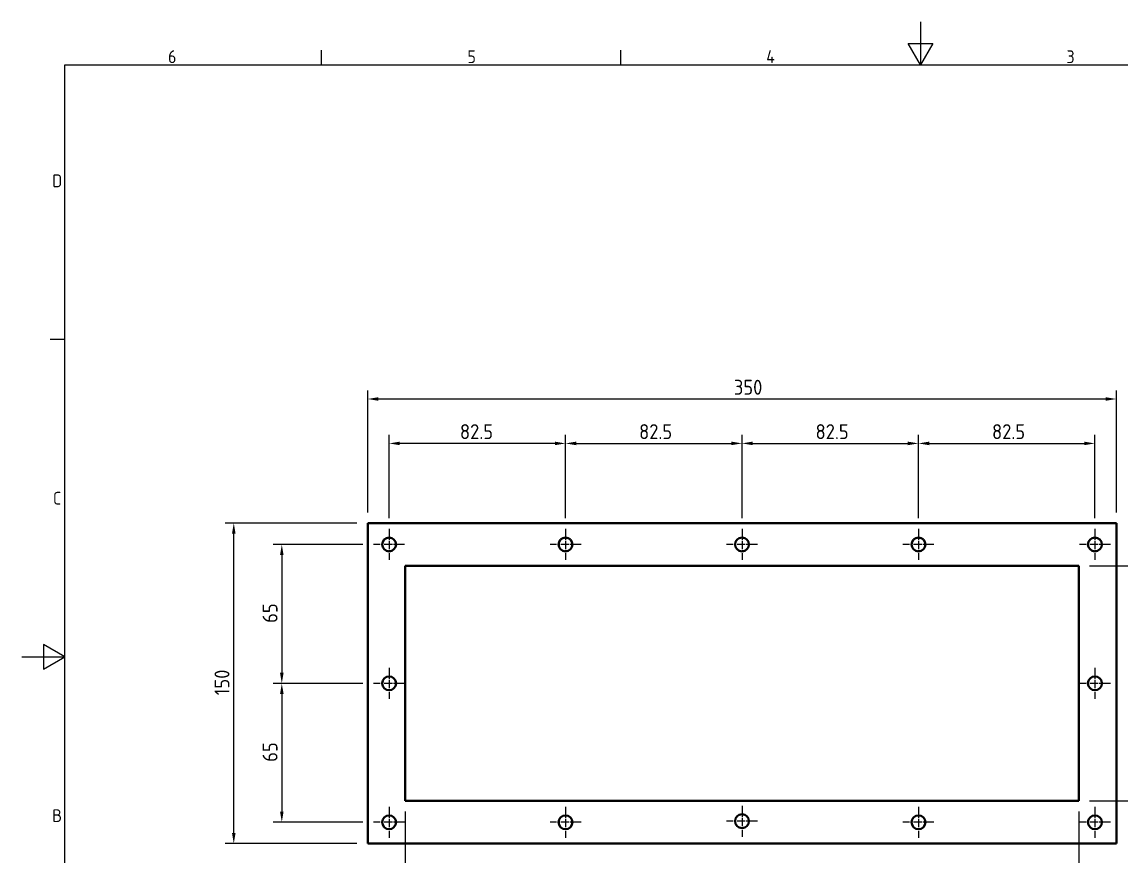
# Model space of a CAD drawing. Header units: millimetres. Extents: x 0 to 840, y 0 to 594.
# Drawn here: x 0 to 514, y 204 to 594 of the extents above; entities that cross this region are included whole.
import ezdxf

# ---------------------------------------------------------------- set-up
doc = ezdxf.new("R2010")
doc.units = ezdxf.units.MM
doc.header["$LTSCALE"] = 2
doc.linetypes.add('CHAIN', pattern=[0.35429999999999995, 0.2362, -0.0295, 0.0591, -0.0295])
doc.layers.get('0').update_dxf_attribs({"color": 3, "lineweight": 25})
for name, color, linetype, lineweight in [('가시적인 것(ISO)', 3, 'Continuous', 40), ('경계(ISO)', 7, 'Continuous', 25), ('중심 표식(ISO)', 1, 'Continuous', 25), ('치수(ISO)', 2, 'Continuous', 25)]:
    doc.layers.add(name, color=color, linetype=linetype, lineweight=lineweight)
doc.styles.add('문자 텍스트_M2B', font='isocp.shx')
doc.styles.add('치수 텍스트_PSTEK_POSCO', font='isocp.shx')
doc.dimstyles.new('치수_PSTEK_POSCO', dxfattribs={"dimscale": 2, "dimtxt": 3.5, "dimasz": 2.5, "dimexe": 2, "dimexo": 2.5, "dimgap": 1, "dimtad": 1, "dimrnd": 1e-08, "dimdsep": 46, "dimtxsty": '치수 텍스트_PSTEK_POSCO', "dimcen": 0.09, "dimdle": 10, "dimclrd": 7, "dimclre": 7, "dimclrt": 2, "dimadec": 1, "dimazin": 2, "dimtfac": 1, "dimtmove": 0, "dimatfit": 3, "dimfxl": 0, "dimtolj": 1, "dimlwd": -1, "dimlwe": -1, "dimarcsym": 0})

# ---------------------------------------------------------------- blocks, each defined once
blk = doc.blocks.new('경계 Default Border')
at = {"layer": '경계(ISO)'}
for p, q in [((70, 287.0000076293945), (70, 290.4000091552734)), ((140, 287.0000076293945), (140, 290.4000091552734)), ((10, 222.7499961853027), (6.599999666213989, 222.7499961853027))]:
    blk.add_line(p, q, dxfattribs=at)
at = {"layer": '경계(ISO)', "flags": 128}
for points in [[(210, 297.0000076293945), (210, 287.0000076293945), (207.1132469177246, 292.0000076293945), (212.8867530822754, 292.0000076293945), (210, 287.0000076293945)], [(10, 10), (10, 287.0000076293945), (410, 287.0000076293945), (410, 10), (10, 10)], [(0, 148.5000038146973), (10, 148.5000038146973), (5, 151.3867473602295), (5, 145.6132507324219), (10, 148.5000038146973)]]:
    blk.add_lwpolyline(points, dxfattribs=at)
at = {"layer": '경계(ISO)', "color": 2, "char_height": 3.00000011920929, "attachment_point": 7, "style": '문자 텍스트_M2B'}
for s, insert in [('6', (34.14453946055966, 287.3713945155963)), ('5', (104.1445394605597, 287.3713945155963)), ('4', (173.9734701308116, 287.4)), ('3', (244.1685395229535, 287.3713945155963)), ('D', (7.078270083685684, 258.3463944559917)), ('C', (7.244539400955009, 184.0963944559917)), ('B', (7.078270083685684, 109.8463944559917))]:
    blk.add_mtext(s, dxfattribs=dict(at, insert=insert))
blk = doc.blocks.new('*D23')
at = {"layer": 'Defpoints', "color": 0, "transparency": 16777216}
for p in [(99.01216891128196, 359.5821647014294), (161.6230953889129, 359.5821647014293), (161.6230953889129, 209.5821647014293)]:
    blk.add_point(p, dxfattribs=at)
at = {"layer": '치수(ISO)', "color": 7, "transparency": 16777216}
for p, q in [((156.6230953889129, 359.5821647014293), (95.01216891128196, 359.5821647014294)), ((99.01216891128192, 214.5821647014293), (99.01216891128196, 354.5821647014294)), ((156.6230953889129, 209.5821647014293), (95.01216891128192, 209.5821647014293))]:
    blk.add_line(p, q, dxfattribs=at)
for points in [[(98.17883557794863, 354.5821647014294), (99.84550224461529, 354.5821647014294), (99.01216891128196, 359.5821647014294)], [(98.17883557794859, 214.5821647014293), (99.84550224461525, 214.5821647014293), (99.01216891128192, 209.5821647014293)]]:
    blk.add_solid(points, dxfattribs=at)
at = {"layer": '치수(ISO)', "color": 2, "transparency": 16777216, "insert": (93.51216891128189, 278.9794087959175), "char_height": 7, "attachment_point": 4, "rotation": 90, "style": '치수 텍스트_PSTEK_POSCO'}
blk.add_mtext('\\A1;150', dxfattribs=at)
blk = doc.blocks.new('*D24')
at = {"layer": 'Defpoints', "color": 0, "transparency": 16777216}
for p in [(511.6230953889129, 417.6095163026496), (161.6230953889129, 359.5821647014293), (511.6230953889129, 359.5821647014293)]:
    blk.add_point(p, dxfattribs=at)
at = {"layer": '치수(ISO)', "color": 7, "transparency": 16777216}
for p, q in [((161.6230953889129, 364.5821647014293), (161.6230953889129, 421.6095163026496)), ((511.6230953889129, 364.5821647014293), (511.6230953889129, 421.6095163026496)), ((166.6230953889129, 417.6095163026496), (506.6230953889129, 417.6095163026496))]:
    blk.add_line(p, q, dxfattribs=at)
for points in [[(166.6230953889129, 418.442849635983), (166.6230953889129, 416.7761829693163), (161.6230953889129, 417.6095163026496)], [(506.6230953889129, 418.442849635983), (506.6230953889129, 416.7761829693163), (511.6230953889129, 417.6095163026496)]]:
    blk.add_solid(points, dxfattribs=at)
at = {"layer": '치수(ISO)', "color": 2, "transparency": 16777216, "insert": (332.8203394834011, 423.1095163026496), "char_height": 7, "attachment_point": 4, "style": '치수 텍스트_PSTEK_POSCO'}
blk.add_mtext('\\A1;350', dxfattribs=at)
blk = doc.blocks.new('*D25')
at = {"layer": 'Defpoints', "color": 0, "transparency": 16777216}
for p in [(179.1230953889129, 229.5821647014293), (494.1230953889129, 229.5821647014293), (179.1230953889129, 184.4087331685186)]:
    blk.add_point(p, dxfattribs=at)
at = {"layer": '치수(ISO)', "color": 7, "transparency": 16777216}
for p, q in [((179.1230953889129, 224.5821647014293), (179.1230953889129, 180.4087331685186)), ((494.1230953889129, 224.5821647014293), (494.1230953889129, 180.4087331685186)), ((489.1230953889129, 184.4087331685186), (184.1230953889129, 184.4087331685186))]:
    blk.add_line(p, q, dxfattribs=at)
for points in [[(184.1230953889129, 185.242066501852), (184.1230953889129, 183.5753998351853), (179.1230953889129, 184.4087331685186)], [(489.1230953889129, 185.242066501852), (489.1230953889129, 183.5753998351853), (494.1230953889129, 184.4087331685186)]]:
    blk.add_solid(points, dxfattribs=at)
at = {"layer": '치수(ISO)', "color": 2, "transparency": 16777216, "insert": (330.8781206420824, 189.9087331685186), "char_height": 7, "attachment_point": 4, "style": '치수 텍스트_PSTEK_POSCO'}
blk.add_mtext('\\A1;315', dxfattribs=at)
blk = doc.blocks.new('*D26')
at = {"layer": 'Defpoints', "color": 0, "transparency": 16777216}
for p in [(494.1230953889129, 339.5821647014293), (494.1230953889129, 229.5821647014293), (540.8288975683955, 229.5821647014293)]:
    blk.add_point(p, dxfattribs=at)
at = {"layer": '치수(ISO)', "color": 7, "transparency": 16777216}
for p, q in [((499.1230953889129, 339.5821647014293), (544.8288975683956, 339.5821647014293)), ((540.8288975683956, 334.5821647014293), (540.8288975683955, 234.5821647014293)), ((499.1230953889129, 229.5821647014293), (544.8288975683955, 229.5821647014293))]:
    blk.add_line(p, q, dxfattribs=at)
for points in [[(539.9955642350623, 334.5821647014293), (541.662230901729, 334.5821647014293), (540.8288975683956, 339.5821647014293)], [(539.9955642350621, 234.5821647014293), (541.6622309017289, 234.5821647014293), (540.8288975683955, 229.5821647014293)]]:
    blk.add_solid(points, dxfattribs=at)
at = {"layer": '치수(ISO)', "color": 2, "transparency": 16777216, "insert": (535.3288975683955, 279.6794087959175), "char_height": 7, "attachment_point": 4, "rotation": 90, "style": '치수 텍스트_PSTEK_POSCO'}
blk.add_mtext('\\A1;110', dxfattribs=at)
blk = doc.blocks.new('*D27')
at = {"layer": 'Defpoints', "color": 0, "transparency": 16777216}
for p in [(164.3730953889128, 349.5821647014293), (121.4713125737344, 284.5821647014294), (164.3730953889128, 284.5821647014293)]:
    blk.add_point(p, dxfattribs=at)
at = {"layer": '치수(ISO)', "color": 7, "transparency": 16777216}
for p, q in [((159.3730953889128, 349.5821647014293), (117.4713125737344, 349.5821647014293)), ((121.4713125737344, 344.5821647014293), (121.4713125737344, 289.5821647014294)), ((159.3730953889128, 284.5821647014293), (117.4713125737344, 284.5821647014294))]:
    blk.add_line(p, q, dxfattribs=at)
for points in [[(120.637979240401, 344.5821647014293), (122.3046459070677, 344.5821647014293), (121.4713125737344, 349.5821647014293)], [(120.637979240401, 289.5821647014294), (122.3046459070677, 289.5821647014294), (121.4713125737344, 284.5821647014294)]]:
    blk.add_solid(points, dxfattribs=at)
at = {"layer": '치수(ISO)', "color": 2, "transparency": 16777216, "insert": (115.9713125737343, 312.8777411357011), "char_height": 7, "attachment_point": 4, "rotation": 90, "style": '치수 텍스트_PSTEK_POSCO'}
blk.add_mtext('\\A1;65', dxfattribs=at)
blk = doc.blocks.new('*D28')
at = {"layer": 'Defpoints', "color": 0, "transparency": 16777216}
for p in [(164.3730953889128, 284.5821647014293), (121.4713125737343, 219.5821647014293), (164.3730953889128, 219.5821647014293)]:
    blk.add_point(p, dxfattribs=at)
at = {"layer": '치수(ISO)', "color": 7, "transparency": 16777216}
for p, q in [((159.3730953889128, 284.5821647014293), (117.4713125737344, 284.5821647014294)), ((121.4713125737344, 279.5821647014294), (121.4713125737344, 224.5821647014293)), ((159.3730953889128, 219.5821647014293), (117.4713125737343, 219.5821647014293))]:
    blk.add_line(p, q, dxfattribs=at)
for points in [[(120.637979240401, 279.5821647014294), (122.3046459070677, 279.5821647014294), (121.4713125737344, 284.5821647014294)], [(120.637979240401, 224.5821647014293), (122.3046459070677, 224.5821647014293), (121.4713125737343, 219.5821647014293)]]:
    blk.add_solid(points, dxfattribs=at)
at = {"layer": '치수(ISO)', "color": 2, "transparency": 16777216, "insert": (115.9713125737343, 247.8777411357011), "char_height": 7, "attachment_point": 4, "rotation": 90, "style": '치수 텍스트_PSTEK_POSCO'}
blk.add_mtext('\\A1;65', dxfattribs=at)
blk = doc.blocks.new('*D29')
at = {"layer": 'Defpoints', "color": 0, "transparency": 16777216}
for p in [(171.6230953889129, 396.8321647014293), (171.6230953889129, 356.8321647014293), (254.1230953889129, 356.8321647014293)]:
    blk.add_point(p, dxfattribs=at)
at = {"layer": '치수(ISO)', "color": 7, "transparency": 16777216}
for p, q in [((171.6230953889129, 361.8321647014293), (171.6230953889129, 400.8321647014293)), ((254.1230953889129, 361.8321647014293), (254.1230953889129, 400.8321647014293)), ((249.1230953889129, 396.8321647014293), (176.6230953889129, 396.8321647014293))]:
    blk.add_line(p, q, dxfattribs=at)
for points in [[(176.6230953889129, 397.6654980347626), (176.6230953889129, 395.998831368096), (171.6230953889129, 396.8321647014293)], [(249.1230953889129, 397.6654980347626), (249.1230953889129, 395.998831368096), (254.1230953889129, 396.8321647014293)]]:
    blk.add_solid(points, dxfattribs=at)
at = {"layer": '치수(ISO)', "color": 2, "transparency": 16777216, "insert": (204.7531206420823, 402.3328536778072), "char_height": 7, "attachment_point": 4, "style": '치수 텍스트_PSTEK_POSCO'}
blk.add_mtext('\\A1;82.5', dxfattribs=at)
blk = doc.blocks.new('*D30')
at = {"layer": 'Defpoints', "color": 0, "transparency": 16777216}
for p in [(336.6230953889129, 396.8321647014293), (254.1230953889129, 356.8321647014293), (336.6230953889129, 356.8321647014293)]:
    blk.add_point(p, dxfattribs=at)
at = {"layer": '치수(ISO)', "color": 7, "transparency": 16777216}
for p, q in [((254.1230953889129, 361.8321647014293), (254.1230953889129, 400.8321647014293)), ((336.6230953889129, 361.8321647014293), (336.6230953889129, 400.8321647014293)), ((259.1230953889129, 396.8321647014293), (331.6230953889129, 396.8321647014293))]:
    blk.add_line(p, q, dxfattribs=at)
for points in [[(259.1230953889129, 397.6654980347626), (259.1230953889129, 395.998831368096), (254.1230953889129, 396.8321647014293)], [(331.6230953889129, 397.6654980347626), (331.6230953889129, 395.998831368096), (336.6230953889129, 396.8321647014293)]]:
    blk.add_solid(points, dxfattribs=at)
at = {"layer": '치수(ISO)', "color": 2, "transparency": 16777216, "insert": (288.5031206420823, 402.3328536778072), "char_height": 7, "attachment_point": 4, "style": '치수 텍스트_PSTEK_POSCO'}
blk.add_mtext('\\A1;82.5', dxfattribs=at)
blk = doc.blocks.new('*D31')
at = {"layer": 'Defpoints', "color": 0, "transparency": 16777216}
for p in [(419.1230953889129, 396.8321647014293), (336.6230953889129, 356.8321647014293), (419.1230953889129, 356.8321647014293)]:
    blk.add_point(p, dxfattribs=at)
at = {"layer": '치수(ISO)', "color": 7, "transparency": 16777216}
for p, q in [((336.6230953889129, 361.8321647014293), (336.6230953889129, 400.8321647014293)), ((419.1230953889129, 361.8321647014293), (419.1230953889129, 400.8321647014293)), ((341.6230953889129, 396.8321647014293), (414.1230953889129, 396.8321647014293))]:
    blk.add_line(p, q, dxfattribs=at)
for points in [[(341.6230953889129, 397.6654980347626), (341.6230953889129, 395.998831368096), (336.6230953889129, 396.8321647014293)], [(414.1230953889129, 397.6654980347626), (414.1230953889129, 395.998831368096), (419.1230953889129, 396.8321647014293)]]:
    blk.add_solid(points, dxfattribs=at)
at = {"layer": '치수(ISO)', "color": 2, "transparency": 16777216, "insert": (371.0031206420823, 402.3328536778072), "char_height": 7, "attachment_point": 4, "style": '치수 텍스트_PSTEK_POSCO'}
blk.add_mtext('\\A1;82.5', dxfattribs=at)
blk = doc.blocks.new('*D32')
at = {"layer": 'Defpoints', "color": 0, "transparency": 16777216}
for p in [(501.6230953889129, 396.8321647014293), (419.1230953889129, 356.8321647014293), (501.6230953889129, 356.8321647014293)]:
    blk.add_point(p, dxfattribs=at)
at = {"layer": '치수(ISO)', "color": 7, "transparency": 16777216}
for p, q in [((419.1230953889129, 361.8321647014293), (419.1230953889129, 400.8321647014293)), ((501.6230953889129, 361.8321647014293), (501.6230953889129, 400.8321647014293)), ((424.1230953889129, 396.8321647014293), (496.6230953889129, 396.8321647014293))]:
    blk.add_line(p, q, dxfattribs=at)
for points in [[(424.1230953889129, 397.6654980347626), (424.1230953889129, 395.998831368096), (419.1230953889129, 396.8321647014293)], [(496.6230953889129, 397.6654980347626), (496.6230953889129, 395.998831368096), (501.6230953889129, 396.8321647014293)]]:
    blk.add_solid(points, dxfattribs=at)
at = {"layer": '치수(ISO)', "color": 2, "transparency": 16777216, "insert": (453.5031206420824, 402.3328536778072), "char_height": 7, "attachment_point": 4, "style": '치수 텍스트_PSTEK_POSCO'}
blk.add_mtext('\\A1;82.5', dxfattribs=at)

msp = doc.modelspace()

# ---------------------------------------------------------------- linework, layer by layer
at = {"layer": '가시적인 것(ISO)'}
for p, q in [((161.6230953889129, 209.5821647014293), (161.6230953889128, 359.5821647014293)), ((161.6230953889128, 359.5821647014293), (511.6230953889128, 359.5821647014293)), ((511.6230953889128, 359.5821647014293), (511.6230953889129, 209.5821647014293)), ((179.1230953889129, 339.5821647014293), (494.1230953889129, 339.5821647014293)), ((179.1230953889129, 229.5821647014293), (179.1230953889129, 339.5821647014293)), ((494.1230953889129, 339.5821647014293), (494.1230953889129, 229.5821647014293)), ((494.1230953889129, 229.5821647014293), (179.1230953889129, 229.5821647014293)), ((511.6230953889129, 209.5821647014293), (161.6230953889129, 209.5821647014293))]:
    msp.add_line(p, q, dxfattribs=at)
for centre in [(171.6230953889129, 349.5821647014293), (254.1230953889129, 349.5821647014293), (336.6230953889129, 349.5821647014293), (419.1230953889129, 349.5821647014293), (501.6230953889129, 349.5821647014293), (171.6230953889129, 284.5821647014293), (501.6230953889129, 284.5821647014293), (171.6230953889129, 219.5821647014293), (254.1230953889129, 219.5821647014293), (336.6230953889129, 220.0824131373729), (419.1230953889129, 219.5821647014293), (501.6230953889129, 219.5821647014293)]:
    msp.add_circle(centre, 3.25, dxfattribs=at)
at = {"layer": '중심 표식(ISO)', "linetype": 'CHAIN', "ltscale": 8.056153297424316}
for p, q in [((171.6230953889129, 356.8321647014293), (171.6230953889129, 342.3321647014293)), ((254.1230953889129, 356.8321647014293), (254.1230953889129, 342.3321647014293)), ((336.6230953889129, 356.8321647014293), (336.6230953889129, 342.3321647014293)), ((419.1230953889129, 356.8321647014293), (419.1230953889129, 342.3321647014293)), ((501.6230953889129, 356.8321647014293), (501.6230953889129, 342.3321647014293)), ((178.8730953889129, 349.5821647014293), (164.3730953889128, 349.5821647014293)), ((261.3730953889129, 349.5821647014293), (246.8730953889128, 349.5821647014293)), ((343.8730953889129, 349.5821647014293), (329.3730953889128, 349.5821647014293)), ((426.3730953889129, 349.5821647014293), (411.8730953889129, 349.5821647014293)), ((508.8730953889129, 349.5821647014293), (494.3730953889128, 349.5821647014293)), ((171.6230953889129, 291.8321647014293), (171.6230953889129, 277.3321647014293)), ((501.6230953889129, 291.8321647014293), (501.6230953889129, 277.3321647014293)), ((178.8730953889129, 284.5821647014293), (164.3730953889128, 284.5821647014293)), ((508.8730953889129, 284.5821647014293), (494.3730953889128, 284.5821647014293)), ((171.6230953889129, 226.8321647014293), (171.6230953889129, 212.3321647014293)), ((254.1230953889129, 226.8321647014293), (254.1230953889129, 212.3321647014293)), ((336.6230953889129, 227.3324131373729), (336.6230953889129, 212.8324131373728)), ((419.1230953889129, 226.8321647014293), (419.1230953889129, 212.3321647014293)), ((501.6230953889129, 226.8321647014293), (501.6230953889129, 212.3321647014293)), ((178.8730953889129, 219.5821647014293), (164.3730953889128, 219.5821647014293)), ((261.3730953889129, 219.5821647014293), (246.8730953889129, 219.5821647014293)), ((343.8730953889129, 220.0824131373729), (329.3730953889128, 220.0824131373729)), ((426.3730953889129, 219.5821647014293), (411.8730953889128, 219.5821647014293)), ((508.8730953889129, 219.5821647014293), (494.3730953889128, 219.5821647014293))]:
    msp.add_line(p, q, dxfattribs=at)

# ---------------------------------------------------------------- block references
at = {"xscale": 2, "yscale": 2, "zscale": 2}
msp.add_blockref('경계 Default Border', (0, 0), dxfattribs=at)

# ---------------------------------------------------------------- dimensions: what is measured, and where the dimension line sits
at = {"layer": '치수(ISO)', "color": 7}
for base, p1, p2, angle, picture, middle in [((511.6230953889129, 417.6095163026496), (161.6230953889129, 359.5821647014293), (511.6230953889129, 359.5821647014293), 180, '*D24', (339.1230953889129, 417.6095163026496)), ((171.6230953889129, 396.8321647014293), (254.1230953889129, 356.8321647014293), (171.6230953889129, 356.8321647014293), 180, '*D29', (212.2480953889129, 396.8321647014293)), ((336.6230953889129, 396.8321647014293), (254.1230953889129, 356.8321647014293), (336.6230953889129, 356.8321647014293), 180, '*D30', (295.9980953889129, 396.8321647014293)), ((419.1230953889129, 396.8321647014293), (336.6230953889129, 356.8321647014293), (419.1230953889129, 356.8321647014293), 180, '*D31', (378.4980953889129, 396.8321647014293)), ((501.6230953889129, 396.8321647014293), (419.1230953889129, 356.8321647014293), (501.6230953889129, 356.8321647014293), 180, '*D32', (460.9980953889129, 396.8321647014293)), ((99.01216891128196, 359.5821647014294), (161.6230953889129, 209.5821647014293), (161.6230953889129, 359.5821647014293), 90, '*D23', (99.01216891128189, 284.5821647014293)), ((121.4713125737344, 284.5821647014294), (164.3730953889128, 349.5821647014293), (164.3730953889128, 284.5821647014293), 90, '*D27', (121.4713125737343, 317.0821647014293)), ((540.8288975683955, 229.5821647014293), (494.1230953889129, 339.5821647014293), (494.1230953889129, 229.5821647014293), 90, '*D26', (540.8288975683955, 284.5821647014293)), ((121.4713125737343, 219.5821647014293), (164.3730953889128, 284.5821647014293), (164.3730953889128, 219.5821647014293), 90, '*D28', (121.4713125737343, 252.0821647014293)), ((179.1230953889129, 184.4087331685186), (494.1230953889129, 229.5821647014293), (179.1230953889129, 229.5821647014293), 180, '*D25', (336.6230953889129, 184.4087331685186))]:
    dim = msp.add_linear_dim(base=base, p1=p1, p2=p2, angle=angle, dimstyle='치수_PSTEK_POSCO', override={"dimdec": 2, "dimtp": 0, "dimtm": -0, "dimtdec": 2, "dimtofl": 0, "dimatfit": 1}, dxfattribs=at)
    dim.commit()
    dim.dimension.update_dxf_attribs({"geometry": picture, "text_midpoint": middle, "dimtype": 160})

doc.saveas('drawing.dxf')
